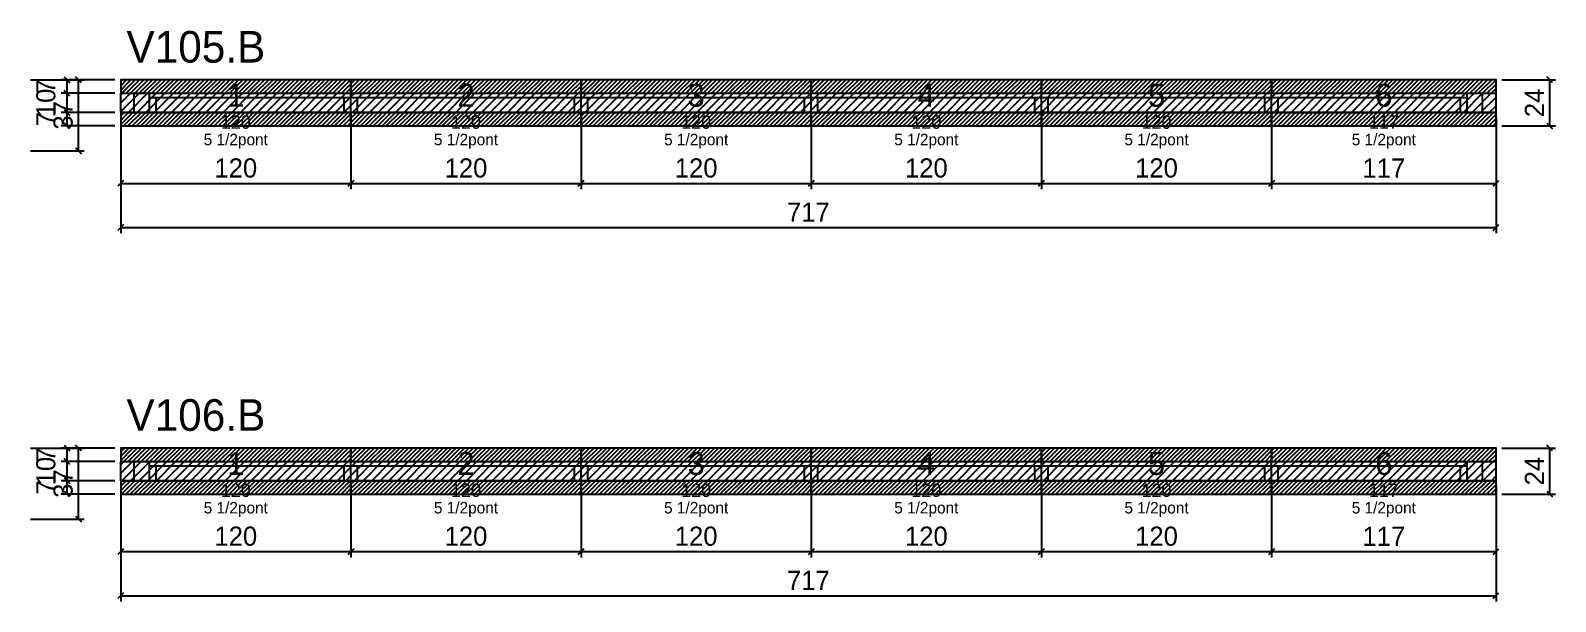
# Model space of a CAD drawing. Extents: x -69 to 3070, y -7480 to 1250.
# Drawn here: x 913 to 1708, y -867 to -569 of the extents above; entities that cross this region are included whole.
import ezdxf
from ezdxf.enums import TextEntityAlignment as Align

# ---------------------------------------------------------------- set-up
doc = ezdxf.new("R2010")
doc.units = 0
for name, color, linetype in [('5', 5, 'Continuous'), ('COTA', 241, 'Continuous'), ('NOMENCLATURA', 7, 'Continuous'), ('Painéis', 200, 'Continuous'), ('Reaproveitamento', 251, 'Continuous'), ('SARR_2.2x7', 40, 'Continuous'), ('SARR_3.5x7', 81, 'Continuous'), ('SCO-___-LAJ', 224, 'Continuous'), ('texto', 7, 'Continuous')]:
    doc.layers.add(name, color=color, linetype=linetype)
doc.dimstyles.new('PAINEL', dxfattribs={"dimtxt": 10, "dimasz": 3, "dimexe": 3, "dimexo": 3, "dimgap": 3, "dimtad": 1, "dimblk": 'OBLIQUE', "dimblk1": 'OBLIQUE', "dimcen": 2.5, "dimclrd": 4, "dimclre": 4, "dimclrt": 240, "dimazin": 3, "dimtfac": 1, "dimtmove": 0, "dimatfit": 3})

# ---------------------------------------------------------------- blocks, each defined once
blk = doc.blocks.new('_OBLIQUE')
at = {"color": 0, "linetype": 'BYBLOCK'}
blk.add_line((-0.5, -0.5), (0.5, 0.5), dxfattribs=at)

msp = doc.modelspace()

# ---------------------------------------------------------------- hatches: boundary and pattern name
at = {"layer": 'COTA'}
h = msp.add_hatch(dxfattribs=at)
h.set_pattern_fill('ANSI31', scale=0.5)
h.paths.add_polyline_path([(960, -602), (1080, -602), (1080, -595), (960, -595)])
h = msp.add_hatch(dxfattribs=at)
h.set_pattern_fill('ANSI31', scale=0.5)
h.paths.add_polyline_path([(1080, -602), (1200, -602), (1200, -595), (1080, -595)])
h = msp.add_hatch(dxfattribs=at)
h.set_pattern_fill('ANSI31', scale=0.5)
h.paths.add_polyline_path([(1200, -602), (1320, -602), (1320, -595), (1200, -595)])
h = msp.add_hatch(dxfattribs=at)
h.set_pattern_fill('ANSI31', scale=0.5)
h.paths.add_polyline_path([(1320, -602), (1440, -602), (1440, -595), (1320, -595)])
h = msp.add_hatch(dxfattribs=at)
h.set_pattern_fill('ANSI31', scale=0.5)
h.paths.add_polyline_path([(1440, -602), (1560, -602), (1560, -595), (1440, -595)])
h = msp.add_hatch(dxfattribs=at)
h.set_pattern_fill('ANSI31', scale=0.5)
h.paths.add_polyline_path([(1560, -602), (1677, -602), (1677, -595), (1560, -595)])
h = msp.add_hatch(dxfattribs=at)
h.set_pattern_fill('ANSI31', scale=0.5)
h.paths.add_polyline_path([(960, -619), (1080, -619), (1080, -612), (960, -612)])
h = msp.add_hatch(dxfattribs=at)
h.set_pattern_fill('ANSI31', scale=0.5)
h.paths.add_polyline_path([(1080, -619), (1200, -619), (1200, -612), (1080, -612)])
h = msp.add_hatch(dxfattribs=at)
h.set_pattern_fill('ANSI31', scale=0.5)
h.paths.add_polyline_path([(1200, -619), (1320, -619), (1320, -612), (1200, -612)])
h = msp.add_hatch(dxfattribs=at)
h.set_pattern_fill('ANSI31', scale=0.5)
h.paths.add_polyline_path([(1320, -619), (1440, -619), (1440, -612), (1320, -612)])
h = msp.add_hatch(dxfattribs=at)
h.set_pattern_fill('ANSI31', scale=0.5)
h.paths.add_polyline_path([(1440, -619), (1560, -619), (1560, -612), (1440, -612)])
h = msp.add_hatch(dxfattribs=at)
h.set_pattern_fill('ANSI31', scale=0.5)
h.paths.add_polyline_path([(1560, -619), (1677, -619), (1677, -612), (1560, -612)])
h = msp.add_hatch(dxfattribs=at)
h.set_pattern_fill('ANSI31', scale=0.5)
h.paths.add_polyline_path([(960, -794), (1080, -794), (1080, -787), (960, -787)])
h = msp.add_hatch(dxfattribs=at)
h.set_pattern_fill('ANSI31', scale=0.5)
h.paths.add_polyline_path([(1080, -794), (1200, -794), (1200, -787), (1080, -787)])
h = msp.add_hatch(dxfattribs=at)
h.set_pattern_fill('ANSI31', scale=0.5)
h.paths.add_polyline_path([(1200, -794), (1320, -794), (1320, -787), (1200, -787)])
h = msp.add_hatch(dxfattribs=at)
h.set_pattern_fill('ANSI31', scale=0.5)
h.paths.add_polyline_path([(1320, -794), (1440, -794), (1440, -787), (1320, -787)])
h = msp.add_hatch(dxfattribs=at)
h.set_pattern_fill('ANSI31', scale=0.5)
h.paths.add_polyline_path([(1440, -794), (1560, -794), (1560, -787), (1440, -787)])
h = msp.add_hatch(dxfattribs=at)
h.set_pattern_fill('ANSI31', scale=0.5)
h.paths.add_polyline_path([(1560, -794), (1677, -794), (1677, -787), (1560, -787)])
h = msp.add_hatch(dxfattribs=at)
h.set_pattern_fill('ANSI31', scale=0.5)
h.paths.add_polyline_path([(960, -811), (1080, -811), (1080, -804), (960, -804)])
h = msp.add_hatch(dxfattribs=at)
h.set_pattern_fill('ANSI31', scale=0.5)
h.paths.add_polyline_path([(1080, -811), (1200, -811), (1200, -804), (1080, -804)])
h = msp.add_hatch(dxfattribs=at)
h.set_pattern_fill('ANSI31', scale=0.5)
h.paths.add_polyline_path([(1200, -811), (1320, -811), (1320, -804), (1200, -804)])
h = msp.add_hatch(dxfattribs=at)
h.set_pattern_fill('ANSI31', scale=0.5)
h.paths.add_polyline_path([(1320, -811), (1440, -811), (1440, -804), (1320, -804)])
h = msp.add_hatch(dxfattribs=at)
h.set_pattern_fill('ANSI31', scale=0.5)
h.paths.add_polyline_path([(1440, -811), (1560, -811), (1560, -804), (1440, -804)])
h = msp.add_hatch(dxfattribs=at)
h.set_pattern_fill('ANSI31', scale=0.5)
h.paths.add_polyline_path([(1560, -811), (1677, -811), (1677, -804), (1560, -804)])
at = {"layer": 'Reaproveitamento'}
h = msp.add_hatch(dxfattribs=at)
h.set_pattern_fill('ANSI31')
h.paths.add_polyline_path([(960, -612), (1080, -612), (1080, -602), (960, -602)])
h = msp.add_hatch(dxfattribs=at)
h.set_pattern_fill('ANSI31')
h.paths.add_polyline_path([(1080, -612), (1200, -612), (1200, -602), (1080, -602)])
h = msp.add_hatch(dxfattribs=at)
h.set_pattern_fill('ANSI31')
h.paths.add_polyline_path([(1200, -612), (1320, -612), (1320, -602), (1200, -602)])
h = msp.add_hatch(dxfattribs=at)
h.set_pattern_fill('ANSI31')
h.paths.add_polyline_path([(1320, -612), (1440, -612), (1440, -602), (1320, -602)])
h = msp.add_hatch(dxfattribs=at)
h.set_pattern_fill('ANSI31')
h.paths.add_polyline_path([(1440, -612), (1560, -612), (1560, -602), (1440, -602)])
h = msp.add_hatch(dxfattribs=at)
h.set_pattern_fill('ANSI31')
h.paths.add_polyline_path([(1560, -612), (1677, -612), (1677, -602), (1560, -602)])
h = msp.add_hatch(dxfattribs=at)
h.set_pattern_fill('ANSI31')
h.paths.add_polyline_path([(960, -804), (1080, -804), (1080, -794), (960, -794)])
h = msp.add_hatch(dxfattribs=at)
h.set_pattern_fill('ANSI31')
h.paths.add_polyline_path([(1080, -804), (1200, -804), (1200, -794), (1080, -794)])
h = msp.add_hatch(dxfattribs=at)
h.set_pattern_fill('ANSI31')
h.paths.add_polyline_path([(1200, -804), (1320, -804), (1320, -794), (1200, -794)])
h = msp.add_hatch(dxfattribs=at)
h.set_pattern_fill('ANSI31')
h.paths.add_polyline_path([(1320, -804), (1440, -804), (1440, -794), (1320, -794)])
h = msp.add_hatch(dxfattribs=at)
h.set_pattern_fill('ANSI31')
h.paths.add_polyline_path([(1440, -804), (1560, -804), (1560, -794), (1440, -794)])
h = msp.add_hatch(dxfattribs=at)
h.set_pattern_fill('ANSI31')
h.paths.add_polyline_path([(1560, -804), (1677, -804), (1677, -794), (1560, -794)])

# ---------------------------------------------------------------- linework, layer by layer
at = {"layer": 'Painéis'}
for p, q in [((960, -602), (1080, -602)), ((960, -612), (960, -602)), ((1080, -612), (1080, -602)), ((1080, -612), (1080, -602)), ((1080, -602), (1200, -602)), ((1080, -612), (1080, -602)), ((1200, -612), (1200, -602)), ((1200, -612), (1200, -602)), ((1200, -602), (1320, -602)), ((1200, -612), (1200, -602)), ((1320, -612), (1320, -602)), ((1320, -612), (1320, -602)), ((1320, -602), (1440, -602)), ((1320, -612), (1320, -602)), ((1440, -612), (1440, -602)), ((1440, -612), (1440, -602)), ((1440, -602), (1560, -602)), ((1440, -612), (1440, -602)), ((1560, -612), (1560, -602)), ((1560, -612), (1560, -602)), ((1560, -602), (1677, -602)), ((1560, -612), (1560, -602)), ((1677, -612), (1677, -602)), ((960, -612), (1080, -612)), ((1080, -612), (1200, -612)), ((1200, -612), (1320, -612)), ((1320, -612), (1440, -612)), ((1440, -612), (1560, -612)), ((1560, -612), (1677, -612)), ((960, -794), (1080, -794)), ((960, -804), (960, -794)), ((1080, -804), (1080, -794)), ((1080, -804), (1080, -794)), ((1080, -794), (1200, -794)), ((1080, -804), (1080, -794)), ((1200, -804), (1200, -794)), ((1200, -804), (1200, -794)), ((1200, -794), (1320, -794)), ((1200, -804), (1200, -794)), ((1320, -804), (1320, -794)), ((1320, -804), (1320, -794)), ((1320, -794), (1440, -794)), ((1320, -804), (1320, -794)), ((1440, -804), (1440, -794)), ((1440, -804), (1440, -794)), ((1440, -794), (1560, -794)), ((1440, -804), (1440, -794)), ((1560, -804), (1560, -794)), ((1560, -804), (1560, -794)), ((1560, -794), (1677, -794)), ((1560, -804), (1560, -794)), ((1677, -804), (1677, -794)), ((960, -804), (1080, -804)), ((1080, -804), (1200, -804)), ((1200, -804), (1320, -804)), ((1320, -804), (1440, -804)), ((1440, -804), (1560, -804)), ((1560, -804), (1677, -804))]:
    msp.add_line(p, q, dxfattribs=at)
at = {"layer": 'SARR_2.2x7'}
for p, q in [((967, -612), (967, -602)), ((975, -604.2), (1080, -604.2)), ((1080, -604.2), (1200, -604.2)), ((1200, -604.2), (1320, -604.2)), ((1320, -604.2), (1440, -604.2)), ((1440, -604.2), (1560, -604.2)), ((1560, -604.2), (1662, -604.2)), ((1670, -612), (1670, -602)), ((967, -804), (967, -794)), ((1670, -804), (1670, -794)), ((975, -796.2), (1080, -796.2)), ((1080, -796.2), (1200, -796.2)), ((1200, -796.2), (1320, -796.2)), ((1320, -796.2), (1440, -796.2)), ((1440, -796.2), (1560, -796.2)), ((1560, -796.2), (1662, -796.2))]:
    msp.add_line(p, q, dxfattribs=at)
at = {"layer": 'SARR_3.5x7'}
for p, q in [((975, -612), (975, -602)), ((978.5, -612), (978.5, -604.2)), ((1076.5, -612), (1076.5, -604.2)), ((1080, -612), (1080, -602)), ((1080, -612), (1080, -602)), ((1083.5, -612), (1083.5, -604.2)), ((1196.5, -612), (1196.5, -604.2)), ((1200, -612), (1200, -602)), ((1200, -612), (1200, -602)), ((1203.5, -612), (1203.5, -604.2)), ((1316.5, -612), (1316.5, -604.2)), ((1320, -612), (1320, -602)), ((1320, -612), (1320, -602)), ((1323.5, -612), (1323.5, -604.2)), ((1436.5, -612), (1436.5, -604.2)), ((1440, -612), (1440, -602)), ((1440, -612), (1440, -602)), ((1443.5, -612), (1443.5, -604.2)), ((1556.5, -612), (1556.5, -604.2)), ((1560, -612), (1560, -602)), ((1560, -612), (1560, -602)), ((1563.5, -612), (1563.5, -604.2)), ((1658.5, -612), (1658.5, -604.2)), ((1662, -612), (1662, -602)), ((975, -612), (978.5, -612)), ((1076.5, -612), (1080, -612)), ((1080, -612), (1083.5, -612)), ((1196.5, -612), (1200, -612)), ((1200, -612), (1203.5, -612)), ((1316.5, -612), (1320, -612)), ((1320, -612), (1323.5, -612)), ((1436.5, -612), (1440, -612)), ((1440, -612), (1443.5, -612)), ((1556.5, -612), (1560, -612)), ((1560, -612), (1563.5, -612)), ((1658.5, -612), (1662, -612)), ((975, -804), (975, -794)), ((1080, -804), (1080, -794)), ((1080, -804), (1080, -794)), ((1200, -804), (1200, -794)), ((1200, -804), (1200, -794)), ((1320, -804), (1320, -794)), ((1320, -804), (1320, -794)), ((1440, -804), (1440, -794)), ((1440, -804), (1440, -794)), ((1560, -804), (1560, -794)), ((1560, -804), (1560, -794)), ((1662, -804), (1662, -794)), ((978.5, -804), (978.5, -796.2)), ((1076.5, -804), (1076.5, -796.2)), ((1083.5, -804), (1083.5, -796.2)), ((1196.5, -804), (1196.5, -796.2)), ((1203.5, -804), (1203.5, -796.2)), ((1316.5, -804), (1316.5, -796.2)), ((1323.5, -804), (1323.5, -796.2)), ((1436.5, -804), (1436.5, -796.2)), ((1443.5, -804), (1443.5, -796.2)), ((1556.5, -804), (1556.5, -796.2)), ((1563.5, -804), (1563.5, -796.2)), ((1658.5, -804), (1658.5, -796.2)), ((975, -804), (978.5, -804)), ((1076.5, -804), (1080, -804)), ((1080, -804), (1083.5, -804)), ((1196.5, -804), (1200, -804)), ((1200, -804), (1203.5, -804)), ((1316.5, -804), (1320, -804)), ((1320, -804), (1323.5, -804)), ((1436.5, -804), (1440, -804)), ((1440, -804), (1443.5, -804)), ((1556.5, -804), (1560, -804)), ((1560, -804), (1563.5, -804)), ((1658.5, -804), (1662, -804))]:
    msp.add_line(p, q, dxfattribs=at)
at = {"layer": 'SCO-___-LAJ'}
for points in [[(960, -602), (1080, -602), (1080, -595), (960, -595)], [(1080, -602), (1200, -602), (1200, -595), (1080, -595)], [(1200, -602), (1320, -602), (1320, -595), (1200, -595)], [(1320, -602), (1440, -602), (1440, -595), (1320, -595)], [(1440, -602), (1560, -602), (1560, -595), (1440, -595)], [(1560, -602), (1677, -602), (1677, -595), (1560, -595)], [(960, -619), (1080, -619), (1080, -612), (960, -612)], [(1080, -619), (1200, -619), (1200, -612), (1080, -612)], [(1200, -619), (1320, -619), (1320, -612), (1200, -612)], [(1320, -619), (1440, -619), (1440, -612), (1320, -612)], [(1440, -619), (1560, -619), (1560, -612), (1440, -612)], [(1560, -619), (1677, -619), (1677, -612), (1560, -612)], [(960, -794), (1080, -794), (1080, -787), (960, -787)], [(1080, -794), (1200, -794), (1200, -787), (1080, -787)], [(1200, -794), (1320, -794), (1320, -787), (1200, -787)], [(1320, -794), (1440, -794), (1440, -787), (1320, -787)], [(1440, -794), (1560, -794), (1560, -787), (1440, -787)], [(1560, -794), (1677, -794), (1677, -787), (1560, -787)], [(960, -811), (1080, -811), (1080, -804), (960, -804)], [(1080, -811), (1200, -811), (1200, -804), (1080, -804)], [(1200, -811), (1320, -811), (1320, -804), (1200, -804)], [(1320, -811), (1440, -811), (1440, -804), (1320, -804)], [(1440, -811), (1560, -811), (1560, -804), (1440, -804)], [(1560, -811), (1677, -811), (1677, -804), (1560, -804)]]:
    msp.add_lwpolyline(points, close=True, dxfattribs=at)

# ---------------------------------------------------------------- texts
at = {"layer": '5'}
for s, height, p in [('1', 12, (1020, -603)), ('2', 12, (1140, -603)), ('3', 12, (1260, -603)), ('4', 12, (1380, -603)), ('5', 12, (1500, -603)), ('6', 12, (1618.5, -603)), ('120', 7, (1020, -617)), ('120', 7, (1140, -617)), ('120', 7, (1260, -617)), ('120', 7, (1380, -617)), ('120', 7, (1500, -617)), ('117', 7, (1618.5, -617)), ('1', 12, (1020, -795)), ('2', 12, (1140, -795)), ('3', 12, (1260, -795)), ('4', 12, (1380, -795)), ('5', 12, (1500, -795)), ('6', 12, (1618.5, -795)), ('120', 7, (1020, -809)), ('120', 7, (1140, -809)), ('120', 7, (1260, -809)), ('120', 7, (1380, -809)), ('120', 7, (1500, -809)), ('117', 7, (1618.5, -809))]:
    msp.add_text(s, height=height, dxfattribs=at).set_placement(p, align=Align.MIDDLE_CENTER)
at = {"layer": 'NOMENCLATURA'}
for s, p in [('V105.B', (963, -586)), ('V106.B', (963, -778))]:
    msp.add_text(s, height=16.5, dxfattribs=at).set_placement(p)
at = {"layer": 'texto', "char_height": 6, "attachment_point": 5}
for insert in [(1020, -627), (1140, -627), (1260, -627), (1380, -627), (1500, -627), (1618.5, -627), (1020, -819), (1140, -819), (1260, -819), (1380, -819), (1500, -819), (1618.5, -819)]:
    msp.add_mtext('5 1/2pont', dxfattribs=dict(at, insert=insert))

# ---------------------------------------------------------------- dimensions: what is measured, and where the dimension line sits
at = {"layer": 'COTA'}
for base, p1, p2 in [((938, -632), (910, -632), (910, -595)), ((932, -602), (960, -602), (960, -595)), ((1705, -619), (1677, -619), (1677, -595)), ((932, -612), (960, -612), (960, -602)), ((932, -619), (960, -619), (960, -612)), ((938, -824), (910, -824), (910, -787)), ((932, -794), (960, -794), (960, -787)), ((1705, -811), (1677, -811), (1677, -787)), ((932, -804), (960, -804), (960, -794)), ((932, -811), (960, -811), (960, -804))]:
    msp.add_linear_dim(base=base, p1=p1, p2=p2, angle=90, dimstyle='PAINEL', dxfattribs=at).render()
for base, p1, p2 in [((960, -649), (960, -612), (1080, -612)), ((960, -672), (960, -612), (1677, -612)), ((1080, -649), (1080, -612), (1200, -612)), ((1200, -649), (1200, -612), (1320, -612)), ((1320, -649), (1320, -612), (1440, -612)), ((1440, -649), (1440, -612), (1560, -612)), ((1560, -649), (1560, -612), (1677, -612)), ((960, -841), (960, -804), (1080, -804)), ((960, -864), (960, -804), (1677, -804)), ((1080, -841), (1080, -804), (1200, -804)), ((1200, -841), (1200, -804), (1320, -804)), ((1320, -841), (1320, -804), (1440, -804)), ((1440, -841), (1440, -804), (1560, -804)), ((1560, -841), (1560, -804), (1677, -804))]:
    msp.add_linear_dim(base=base, p1=p1, p2=p2, dimstyle='PAINEL', dxfattribs=at).render()

doc.saveas('drawing.dxf')
